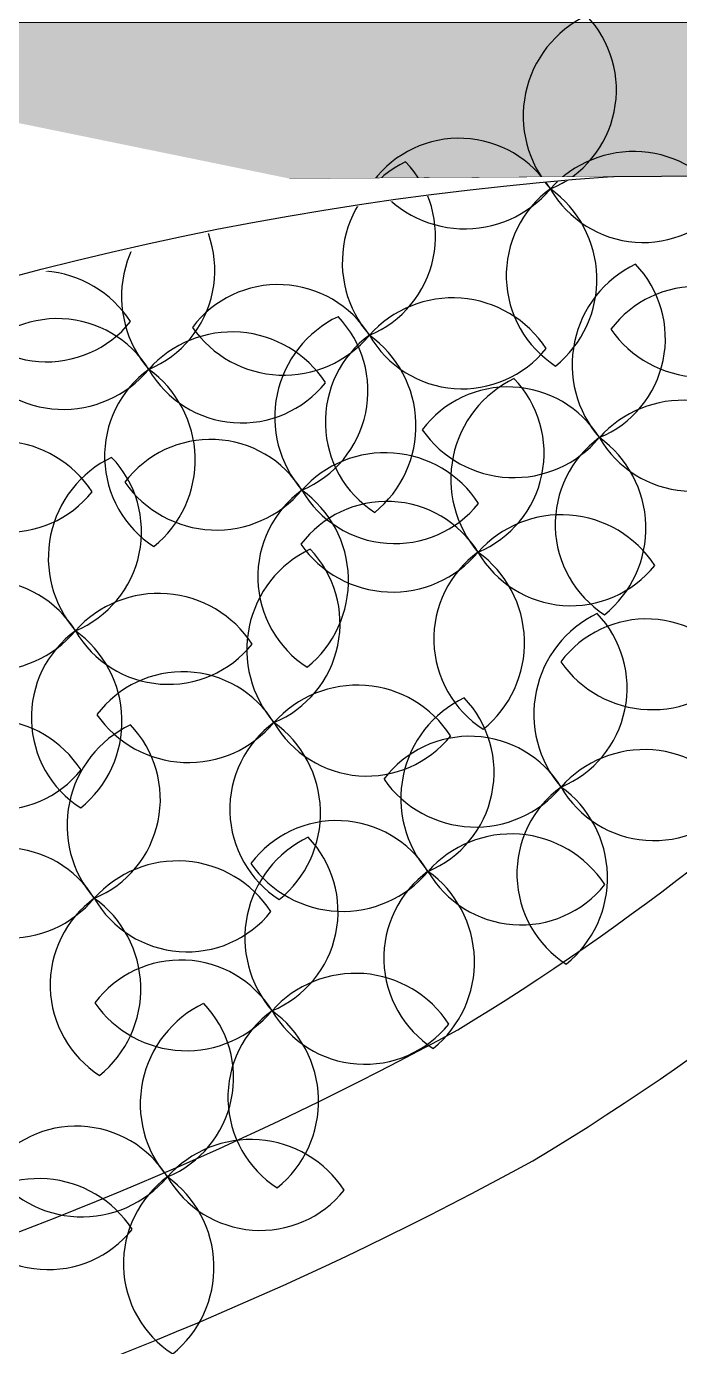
# Model space of a CAD drawing. Header units: metres. Extents: x 1769 to 3632, y 809 to 2652.
# Drawn here: x 2705.965 to 2706.83, y 1839.138 to 1840.886 of the extents above; entities that cross this region are included whole.
import ezdxf

# ---------------------------------------------------------------- set-up
doc = ezdxf.new("R2010")
doc.units = ezdxf.units.M
doc.header["$LTSCALE"] = 10
doc.layers.add('A-ANNO-NOTE', color=3, linetype='Continuous', lineweight=0)
for name, color, linetype in [('A-FLOR-LEVL', 2, 'Continuous'), ('A-PATT+', 8, 'Continuous'), ('A-WALL', 6, 'Continuous'), ('L-PLNT', 66, 'Continuous')]:
    doc.layers.add(name, color=color, linetype=linetype)

# ---------------------------------------------------------------- blocks, each defined once
blk = doc.blocks.new('A$Ca70b421f')
at = {"ltscale": 0.01}
blk.add_wipeout([(25.336, 0.2), (25.3373, 0), (22.8368, -0.0169), (22.6586, -0.0301), (22.4412, -0.0539), (22.2519, -0.0815), (21.985, -0.1315), (21.7632, -0.1831), (21.6137, -0.2232), (21.4348, -0.2769), (21.2186, -0.3504), (20.9972, -0.4359), (20.7845, -0.533), (20.6387, -0.6084), (20.4602, -0.7103), (20.1805, -0.8937), (20.0262, -1.0007), (19.9041, -1.0735), (19.7472, -1.1534), (19.6043, -1.2141), (19.4845, -1.2568), (19.3558, -1.295), (19.2564, -1.3192), (19.1063, -1.3473), (19.0321, -1.3576), (18.9313, -1.3678), (18.7882, -1.375), (18.653, -1.3738), (18.541, -1.3671), (17.9255, -1.2324), (17.8472, -1.203), (17.7355, -1.1697), (17.5812, -1.1169), (17.4385, -1.0615), (17.3188, -1.0098), (17.218, -0.9625), (17.0993, -0.9022), (16.9668, -0.8285), (16.8852, -0.7796), (16.7908, -0.7195), (16.7182, -0.6707), (16.659, -0.6291), (16.5597, -0.5554), (16.4741, -0.4877), (16.383, -0.4112), (16.2687, -0.3081), (16.1893, -0.2313), (16.1035, -0.1433), (16.0516, -0.0871), (15.9977, -0.0265), (15.9123, 0.0753), (15.8515, 0.1524), (15.7761, 0.2539), (15.7334, 0.3147), (15.6971, 0.3683), (15.5115, 0.6814), (15.3717, 0.9746), (16.1793, 1.1672), (16.2767, 0.3961), (16.3382, 0.2291), (16.4248, 0.0468), (16.484, -0.0567), (16.572, -0.1894), (16.6568, -0.2995), (16.7659, -0.4218), (16.9328, -0.5795), (17.0226, -0.6481), (17.1287, -0.7223), (17.2844, -0.5952), (17.3504, -0.5184), (17.4898, -0.6505), (17.6224, -0.7513), (17.7366, -0.8226), (17.8912, -0.9002), (18.0214, -0.9508), (18.3909, -0.9489), (18.4518, -1.0357), (18.7619, -1.0255), (19.0525, -0.9614), (19.3464, -0.8355), (19.5258, -0.7215), (19.6842, -0.59), (19.7633, -0.5051), (19.9361, -0.3928), (20.1997, -0.6382), (20.3445, -0.5463), (20.4703, -0.4729), (20.5769, -0.4146), (20.6961, -0.3536), (20.8607, -0.2763), (20.9459, -0.2413), (21.0886, -0.1852), (21.1861, -0.1494), (21.2398, -0.1321), (21.2989, -0.1108), (21.3593, -0.0924), (21.4277, -0.0695), (21.4673, -0.0575), (21.5194, -0.0421), (21.5691, -0.029), (21.6136, -0.0166), (21.6726, 0.0001), (21.6696, 0.2001), (21.9442, 0.2008), (22.2683, 0.2007), (22.6824, 0.2006), (22.8228, 0.2237), (22.9042, 0.2005), (23.2044, 0.2005), (23.836, 0.2005)], dxfattribs=at).dxf.layer = 'A-FLOR-LEVL'
at = {"layer": 'A-PATT+', "ltscale": 0.01, "true_color": 0x939598}
h = blk.add_hatch(dxfattribs=at)
h.set_pattern_fill('DOLMIT', color=252, scale=0.018)
edge = h.paths.add_edge_path()
edge.add_line((25.336, 3.261), (25.336, 0.2))
edge.add_line((25.336, 0.2), (21.7137, 0.2008))
edge.add_arc((21.0849, 39.1483), 38.9526, 269.18272, 270.92484, ccw=False)
edge.add_arc((20.4924, -1.9182), 2.1182, 88.9999, 105.352)
edge.add_arc((20.2844, -1.1028), 1.277, 106.0408, 133.345)
edge.add_line((19.4079, -0.1742), (20.1805, -0.8937))
edge.add_arc((22.7378, -4.4897), 4.4126, 113.9193, 125.4178, ccw=False)
edge.add_arc((23.1734, -5.7416), 5.7347, 93.3642, 112.82617, ccw=False)
edge.add_line((22.8368, -0.0169), (25.336, 0))
edge.add_line((25.336, 0), (40.8755, 0))
edge.add_line((40.8755, 0), (40.8755, 8.8623))
edge.add_line((40.8755, 8.8623), (64.844, 22.7005))
edge.add_line((64.844, 22.7005), (63.6758, 24.7237))
edge.add_line((63.6758, 24.7237), (62.1168, 23.8237))
edge.add_line((62.1168, 23.8237), (61.5418, 24.8196))
edge.add_line((61.5418, 24.8196), (63.1012, 25.7199))
edge.add_line((63.1012, 25.7199), (57.7874, 34.9238))
edge.add_line((57.7874, 34.9238), (54.6065, 33.0876))
edge.add_line((54.6065, 33.0876), (54.6064, 20.8154))
edge.add_line((54.6064, 20.8154), (49.8442, 18.0657))
edge.add_line((49.8442, 18.0657), (50.419, 17.0701))
edge.add_line((50.419, 17.0701), (50.0293, 16.8451))
edge.add_line((50.0293, 16.8451), (49.4544, 17.8408))
edge.add_line((49.4544, 17.8408), (45.1837, 15.3751))
edge.add_line((45.1837, 15.3751), (16.566, 15.375))
edge.add_line((16.566, 15.375), (16.566, 15.5))
edge.add_line((16.566, 15.5), (7.1793, 15.5))
edge.add_line((7.1793, 15.5), (7.1793, 19.454))
edge.add_line((7.1793, 19.454), (0, 19.4542))
edge.add_line((0, 19.4542), (0.0007, 13.375))
edge.add_line((0.0007, 13.375), (15.066, 13.375))
edge.add_line((15.066, 13.375), (15.066, 2.4175))
edge.add_arc((18.8858, 2.4729), 3.8202, 180.8316, 254.2952)
edge.add_arc((18.5138, 0.5707), 1.8948, 223.0293, 249.5502, ccw=False)
edge.add_arc((18.2834, 1.0412), 2.1079, 148.2186, 236.7821, ccw=False)
edge.add_arc((18.6399, 0.629), 2.633, 91.5547, 144.6769, ccw=False)
edge.add_line((18.5684, 3.261), (25.336, 3.261))
h.paths.add_polyline_path([(28.836, 4.3999), (37.9755, 4.3999), (37.9755, 3.6999), (29.536, 3.6999), (29.536, 2.6653), (28.836, 2.6653)], flags=16)
h.paths.add_polyline_path([(23.836, 4.5999), (17.986, 4.5999), (17.986, 12.575), (20.486, 12.575), (20.486, 7.5999), (37.9755, 7.5999), (37.9755, 4.5999)], flags=16)
edge = h.paths.add_edge_path(flags=16)
edge.add_arc((21.0849, 39.1483), 39.1526, 269.18224, 270.86008, ccw=False)
edge.add_arc((20.4924, -1.9182), 1.9182, 88.9906, 105.3155)
edge.add_arc((20.2844, -1.1028), 1.077, 106.1036, 121.8452)
edge.add_line((19.7162, -0.188), (20.1997, -0.6382))
edge.add_arc((22.7378, -4.4897), 4.6126, 113.8955, 123.3845, ccw=False)
edge.add_arc((23.1734, -5.7416), 5.9347, 104.6475, 112.84455, ccw=False)
at = {"layer": 'A-FLOR-LEVL', "ltscale": 0.01}
blk.add_lwpolyline([(45.1837, 15.3751), (16.566, 15.375), (16.566, 15.5), (7.1793, 15.5), (7.1793, 19.454), (0, 19.4542), (0.0007, 13.375), (15.066, 13.375), (15.066, 2.4175, 0.331995), (17.8518, -1.2047, -0.116239), (17.1287, -0.7223, -0.406889), (16.4916, 2.1513, -0.236031), (18.5684, 3.261), (25.336, 3.261), (25.336, 0.2), (21.7137, 0.2008, -0.007602), (20.5293, 0.1997, 0.071471), (19.9316, 0.1244, 0.119704), (19.4079, -0.1742), (20.1805, -0.8937, -0.050214), (20.9487, -0.4561, -0.085124), (22.8368, -0.0169), (25.336, 0), (40.8755, 0)], format="xyb", dxfattribs=at)
blk = doc.blocks.new('A$Ce90ee609')
at = {"layer": 'L-PLNT', "color": 60}
for centre, radius, start, end in [((5.0551, 2.813), 0.1475, 120.6372, 225.9742), ((4.8864, 2.8328), 0.1422, 297.7174, 48.8939), ((4.8389, 2.6215), 0.1422, 36.9377, 148.1142), ((5.071, 2.6191), 0.1475, 38.1085, 143.4455), ((4.8337, 2.5988), 0.1475, 120.6372, 225.9742), ((4.665, 2.6186), 0.1422, 297.7174, 48.8939), ((5.0687, 2.7889), 0.1422, 215.1888, 326.3652), ((4.8314, 2.7912), 0.1475, 219.8575, 325.1945), ((5.0462, 2.6), 0.1422, 131.1973, 242.3738), ((4.8776, 2.5799), 0.1475, 314.1171, 59.4541), ((4.5466, 2.528), 0.1475, 120.6372, 225.9742), ((4.378, 2.5478), 0.1422, 297.7174, 48.8939), ((5.1488, 2.4908), 0.1475, 120.6372, 225.9742), ((4.9801, 2.5106), 0.1422, 297.7174, 48.8939), ((4.8496, 2.4049), 0.1475, 38.1085, 143.4455), ((4.2985, 2.3918), 0.1475, 38.1085, 143.4455), ((4.7628, 2.3867), 0.1475, 120.6372, 225.9742), ((4.5941, 2.4065), 0.1422, 297.7174, 48.8939), ((4.2962, 2.5616), 0.1422, 215.1888, 326.3652), ((4.8248, 2.3858), 0.1422, 131.1973, 242.3738), ((4.8473, 2.5747), 0.1422, 215.1888, 326.3652), ((4.6562, 2.3657), 0.1475, 314.1171, 59.4541), ((4.5626, 2.3341), 0.1475, 38.1085, 143.4455), ((5.0022, 2.3256), 0.1475, 120.6372, 225.9742), ((4.8336, 2.3453), 0.1422, 297.7174, 48.8939), ((4.9326, 2.2993), 0.1422, 36.9377, 148.1142), ((5.1648, 2.2968), 0.1475, 38.1085, 143.4455), ((4.5377, 2.3149), 0.1422, 131.1973, 242.3738), ((4.5603, 2.5038), 0.1422, 215.1888, 326.3652), ((4.3691, 2.2949), 0.1475, 314.1171, 59.4541), ((5.1625, 2.4666), 0.1422, 215.1888, 326.3652), ((4.9713, 2.2577), 0.1475, 314.1171, 59.4541), ((4.5466, 2.1952), 0.1422, 36.9377, 148.1142), ((4.7787, 2.1928), 0.1475, 38.1085, 143.4455), ((4.7764, 2.3626), 0.1422, 215.1888, 326.3652), ((4.5853, 2.1536), 0.1475, 314.1171, 59.4541), ((4.7861, 2.134), 0.1422, 36.9377, 148.1142), ((5.0182, 2.1316), 0.1475, 38.1085, 143.4455), ((5.0159, 2.3014), 0.1422, 215.1888, 326.3652), ((4.8247, 2.0924), 0.1475, 314.1171, 59.4541), ((5.1392, 2.0255), 0.1475, 120.6372, 225.9742), ((4.9706, 2.0453), 0.1422, 297.7174, 48.8939), ((4.9737, 1.8987), 0.1475, 120.6372, 225.9742), ((4.8051, 1.9185), 0.1422, 297.7174, 48.8939), ((5.1552, 1.8316), 0.1475, 38.1085, 143.4455), ((5.1304, 1.8124), 0.1422, 131.1973, 242.3738), ((5.1529, 2.0013), 0.1422, 215.1888, 326.3652), ((4.9617, 1.7924), 0.1475, 314.1171, 59.4541), ((4.9897, 1.7048), 0.1475, 38.1085, 143.4455), ((4.7844, 1.6966), 0.1475, 120.6372, 225.9742), ((4.6157, 1.7164), 0.1422, 297.7174, 48.8939), ((4.9648, 1.6857), 0.1422, 131.1973, 242.3738), ((4.9874, 1.8746), 0.1422, 215.1888, 326.3652), ((4.7962, 1.6656), 0.1475, 314.1171, 59.4541), ((4.8004, 1.5027), 0.1475, 38.1085, 143.4455), ((4.666, 1.4652), 0.1475, 120.6372, 225.9742), ((4.4974, 1.485), 0.1422, 297.7174, 48.8939), ((4.7981, 1.6725), 0.1422, 215.1888, 326.3652), ((4.7755, 1.4836), 0.1422, 131.1973, 242.3738), ((4.6069, 1.4635), 0.1475, 314.1171, 59.4541), ((4.682, 1.2713), 0.1475, 38.1085, 143.4455), ((4.6572, 1.2522), 0.1422, 131.1973, 242.3738), ((4.6797, 1.4411), 0.1422, 215.1888, 326.3652), ((4.4885, 1.2321), 0.1475, 314.1171, 59.4541)]:
    blk.add_arc(centre, radius, start, end, dxfattribs=at)
at = {"layer": 'L-PLNT', "color": 62}
for centre, radius, start, end in [((5.1696, 2.4539), 0.1422, 36.9377, 148.1142), ((5.1621, 2.6235), 0.1475, 219.8575, 325.1945), ((4.9251, 2.4689), 0.1475, 219.8575, 325.1945), ((5.1399, 2.2777), 0.1422, 131.1973, 242.3738), ((4.2678, 2.1628), 0.1475, 38.1085, 143.4455), ((4.4807, 2.1746), 0.1475, 120.6372, 225.9742), ((4.312, 2.1944), 0.1422, 297.7174, 48.8939), ((4.5391, 2.3649), 0.1475, 219.8575, 325.1945), ((4.7539, 2.1737), 0.1422, 131.1973, 242.3738), ((4.2655, 2.3326), 0.1422, 215.1888, 326.3652), ((4.7532, 2.0769), 0.1475, 120.6372, 225.9742), ((4.5845, 2.0967), 0.1422, 297.7174, 48.8939), ((4.7786, 2.3037), 0.1475, 219.8575, 325.1945), ((4.9933, 2.1125), 0.1422, 131.1973, 242.3738), ((4.2645, 1.9831), 0.1422, 36.9377, 148.1142), ((4.4966, 1.9807), 0.1475, 38.1085, 143.4455), ((4.257, 2.1528), 0.1475, 219.8575, 325.1945), ((4.4718, 1.9616), 0.1422, 131.1973, 242.3738), ((4.4943, 2.1505), 0.1422, 215.1888, 326.3652), ((4.3032, 1.9415), 0.1475, 314.1171, 59.4541), ((4.7691, 1.883), 0.1475, 38.1085, 143.4455), ((4.537, 1.8854), 0.1422, 36.9377, 148.1142), ((4.5295, 2.055), 0.1475, 219.8575, 325.1945), ((4.7443, 1.8639), 0.1422, 131.1973, 242.3738), ((4.7668, 2.0528), 0.1422, 215.1888, 326.3652), ((4.5757, 1.8438), 0.1475, 314.1171, 59.4541), ((4.2857, 1.7948), 0.1475, 38.1085, 143.4455), ((4.5368, 1.824), 0.1475, 120.6372, 225.9742), ((4.3682, 1.8438), 0.1422, 297.7174, 48.8939), ((4.2834, 1.9646), 0.1422, 215.1888, 326.3652), ((4.3207, 1.6325), 0.1422, 36.9377, 148.1142), ((4.5528, 1.6301), 0.1475, 38.1085, 143.4455), ((4.3132, 1.8022), 0.1475, 219.8575, 325.1945), ((4.528, 1.611), 0.1422, 131.1973, 242.3738), ((4.5505, 1.7999), 0.1422, 215.1888, 326.3652), ((4.3594, 1.5909), 0.1475, 314.1171, 59.4541), ((4.407, 1.1949), 0.1475, 38.1085, 143.4455), ((4.4047, 1.3646), 0.1422, 215.1888, 326.3652)]:
    blk.add_arc(centre, radius, start, end, dxfattribs=at)
at = {"layer": 'L-PLNT', "color": 64}
for centre, radius, start, end in [((4.6175, 2.4073), 0.1422, 36.9377, 148.1142), ((4.61, 2.577), 0.1475, 219.8575, 325.1945), ((4.3304, 2.3365), 0.1422, 36.9377, 148.1142), ((4.323, 2.5061), 0.1475, 219.8575, 325.1945), ((5.1425, 2.0095), 0.1422, 36.9377, 148.1142), ((5.135, 2.1791), 0.1475, 219.8575, 325.1945), ((4.9231, 1.834), 0.1422, 36.9377, 148.1142), ((4.9156, 2.0036), 0.1475, 219.8575, 325.1945), ((4.7575, 1.7072), 0.1422, 36.9377, 148.1142), ((4.7501, 1.8768), 0.1475, 219.8575, 325.1945), ((4.5682, 1.5051), 0.1422, 36.9377, 148.1142), ((4.5607, 1.6747), 0.1475, 219.8575, 325.1945), ((4.4499, 1.2737), 0.1422, 36.9377, 148.1142), ((4.4424, 1.4434), 0.1475, 219.8575, 325.1945)]:
    blk.add_arc(centre, radius, start, end, dxfattribs=at)
blk = doc.blocks.new('A$C81f83876')
at = {"layer": 'A-WALL', "ltscale": 0.01}
for points in [[(-2.4127, -0.8537, -0.04745), (0.1182, -0.4134, 0.100861), (1.9864, 0.1632, 0.135914), (3.2238, 1.47, -0.095292)], [(-1.4172, -0.4176, -0.027834), (0.1007, -0.2142, 0.100523), (1.8868, 0.3367, 0.126987), (2.9954, 1.47, 0.126987)]]:
    blk.add_lwpolyline(points, format="xyb", dxfattribs=at)
at = {"layer": 'A-ANNO-NOTE', "rotation": 354.9202877747978}
blk.add_blockref('A$Ce90ee609', (-3.1633, -0.8078), dxfattribs=at)
at = {"ltscale": 0.01}
blk.add_wipeout([(2.0914, 1.4664), (1.9044, 1.4491), (1.6349, 1.4093), (1.2253, 1.3139), (1.0641, 1.2642), (0.894, 1.2041), (0.6456, 1.101), (0.4666, 1.0149), (0.2898, 0.9192), (0.0581, 0.7766), (-0.2158, 0.5793), (-0.4554, 0.377), (-0.6559, 0.1824), (-0.7793, 0.0636), (-0.9459, -0.0818), (-1.1566, -0.2446), (-1.2696, -0.3231), (-1.4844, -0.4577), (-1.7333, -0.5915), (-1.9864, -0.7057), (-2.0343, -0.4069), (-1.5815, -0.1637), (-1.0931, 0.0561), (-0.8501, 0.2369), (-0.575, 0.3839), (-0.3543, 0.551), (-0.1603, 0.6949), (0.0634, 0.9101), (0.1852, 0.9836), (0.2726, 1.0752), (0.378, 1.114), (0.4694, 1.1124), (0.6391, 1.2595), (0.678, 1.2585), (0.7538, 1.2772), (0.8193, 1.2722), (0.8693, 1.3277), (1.1093, 1.4598), (1.2468, 1.5493), (1.6655, 1.4635), (1.92, 1.4652)], dxfattribs=at).dxf.layer = 'A-WALL'
at = {"layer": 'A-WALL', "ltscale": 0.01}
blk.add_lwpolyline([(-7.6462, 3.8874, 0.064013), (-7.4453, 2.0213, 0.584279), (-0.6236, 0.2152, -0.182921), (2.0914, 1.4664, -0.182921)], format="xyb", dxfattribs=at)

msp = doc.modelspace()

# ---------------------------------------------------------------- block references
at = {"layer": 'A-FLOR-LEVL'}
msp.add_blockref('A$Ca70b421f', (2681.9374, 1840.6909), dxfattribs=at)

# ---------------------------------------------------------------- next in the draw order: block references
at = {"layer": 'A-ANNO-NOTE'}
msp.add_blockref('A$C81f83876', (2704.6496, 1839.2209), dxfattribs=at)

doc.saveas('drawing.dxf')
